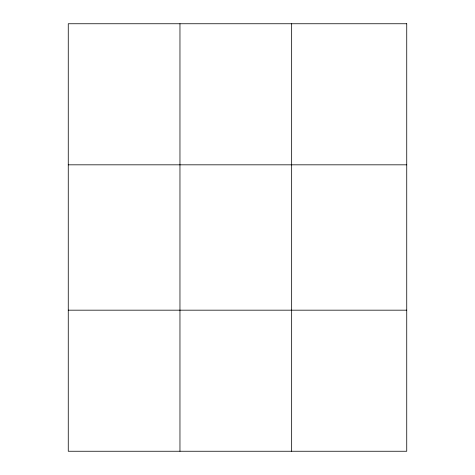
<?xml version="1.0" encoding="UTF-8"?>
<svg xmlns="http://www.w3.org/2000/svg" width="475" height="475" viewBox="0 0 475 475"><rect width="100%" height="100%" fill="white"/><g stroke="black" fill="none" stroke-linecap="round" stroke-linejoin="round"><path stroke-width="0.71" d="M179.96 23.75L179.96 451.25M291.656 23.75L291.656 451.25M68.263 164.825L406.737 164.825M68.263 310.175L406.737 310.175M406.737 23.75L406.737 451.25L68.263 451.25L68.263 23.75L406.737 23.75"/></g></svg>
